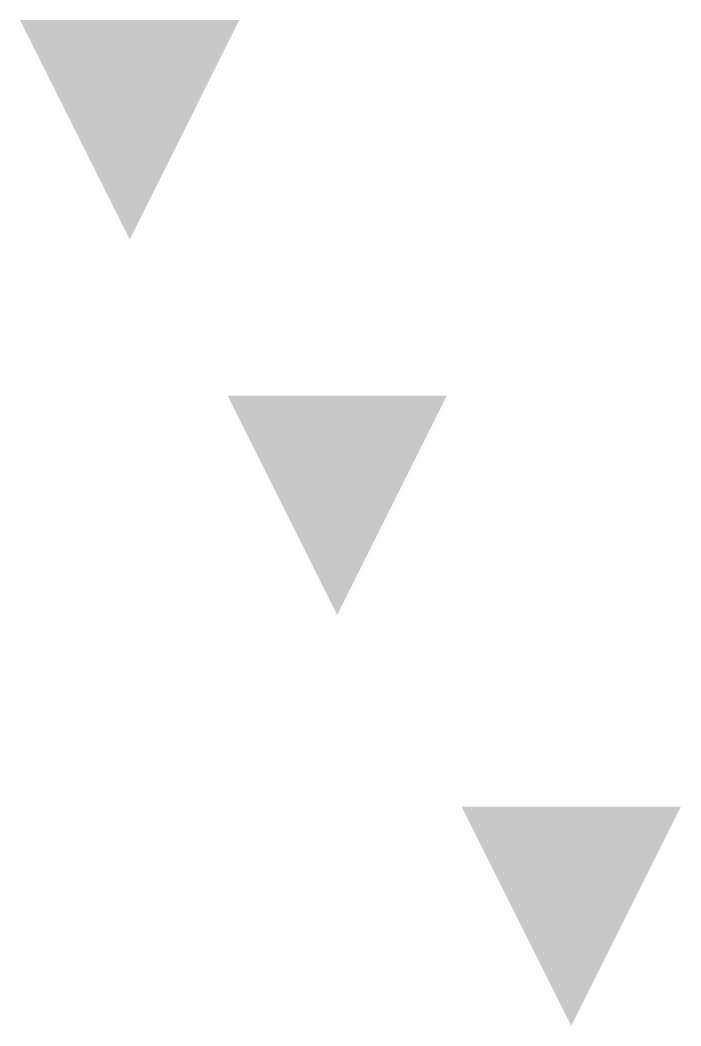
# Model space of a CAD drawing. Header units: metres. Extents: x -30494.25 to -30491.24, y 31591.62 to 31596.21.
import ezdxf

# ---------------------------------------------------------------- set-up
doc = ezdxf.new("R2010")
doc.units = ezdxf.units.M

# ---------------------------------------------------------------- blocks, each defined once
blk = doc.blocks.new('410270')
at = {"color": 4}
for points in [[(-1.3291, 2.0014), (-0.3291, 2.0014), (-0.8291, 1.0014)], [(-0.3825, 0.2894), (0.6175, 0.2894), (0.1175, -0.7106)], [(0.685, -1.5837), (1.685, -1.5837), (1.185, -2.5837)]]:
    blk.add_solid(points, dxfattribs=at)

msp = doc.modelspace()

# ---------------------------------------------------------------- block references
msp.add_blockref('410270', (-30492.923, 31594.2082))

doc.saveas('drawing.dxf')
